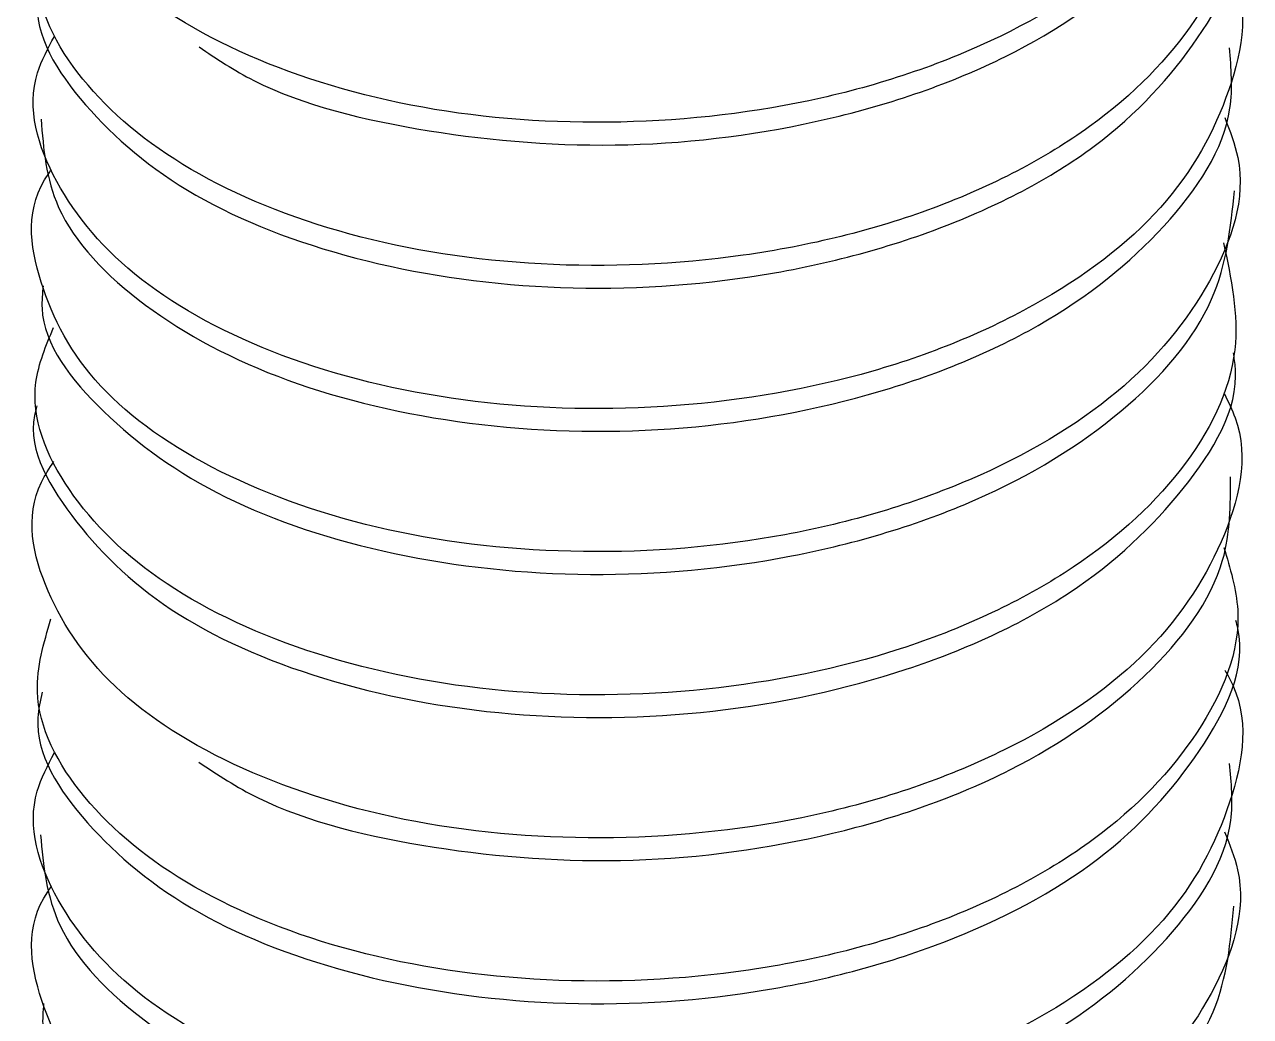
# Model space of a CAD drawing. Extents: x -976302 to -776254, y 5665 to 231437.
# Drawn here: x -791734.8 to -791673.2, y 92085.6 to 92135.4 of the extents above; entities that cross this region are included whole.
import ezdxf

# ---------------------------------------------------------------- set-up
doc = ezdxf.new("R2010")
doc.units = 0
doc.header["$LTSCALE"] = 1000
doc.header["$MEASUREMENT"] = 0
doc.layers.add('暖通', color=7, linetype='Continuous')

msp = doc.modelspace()

# ---------------------------------------------------------------- linework, layer by layer
at = {"layer": '暖通', "color": 7}
for points, knots in [([(-791674.515, 92152.734), (-791674.309, 92152.303), (-791673.145, 92149.869), (-791674.361, 92145.089), (-791678.312, 92139.282), (-791685.449, 92134.542), (-791694.607, 92131.374), (-791704.85, 92130.18), (-791714.997, 92130.914), (-791723.887, 92133.604), (-791730.609, 92137.765), (-791734.035, 92142.933), (-791734.857, 92147.097), (-791733.536, 92149.122), (-791733.335, 92149.431)], [0, 0, 0, 0, 0.020705, 0.116896, 0.213101, 0.309294, 0.405484, 0.501695, 0.597885, 0.694102, 0.790291, 0.886496, 0.982692, 1, 1, 1, 1]), ([(-791674.515, 92152.734), (-791674.309, 92152.303), (-791673.145, 92149.869), (-791674.361, 92145.089), (-791678.312, 92139.282), (-791685.449, 92134.542), (-791694.607, 92131.374), (-791704.85, 92130.18), (-791714.997, 92130.914), (-791723.887, 92133.604), (-791730.609, 92137.765), (-791734.035, 92142.933), (-791734.857, 92147.097), (-791733.536, 92149.122), (-791733.335, 92149.431)], [0, 0, 0, 0, 0.020705, 0.116896, 0.213101, 0.309294, 0.405484, 0.501695, 0.597885, 0.694102, 0.790291, 0.886496, 0.982692, 1, 1, 1, 1]), ([(-791674.515, 92152.734), (-791674.309, 92152.303), (-791673.145, 92149.869), (-791674.361, 92145.089), (-791678.312, 92139.282), (-791685.449, 92134.542), (-791694.607, 92131.374), (-791704.85, 92130.18), (-791714.997, 92130.914), (-791723.887, 92133.604), (-791730.609, 92137.765), (-791734.035, 92142.933), (-791734.857, 92147.097), (-791733.536, 92149.122), (-791733.335, 92149.431)], [0, 0, 0, 0, 0.020705, 0.116896, 0.213101, 0.309294, 0.405484, 0.501695, 0.597885, 0.694102, 0.790291, 0.886496, 0.982692, 1, 1, 1, 1]), ([(-791674.515, 92152.734), (-791674.309, 92152.303), (-791673.145, 92149.869), (-791674.361, 92145.089), (-791678.312, 92139.282), (-791685.449, 92134.542), (-791694.607, 92131.374), (-791704.85, 92130.18), (-791714.997, 92130.914), (-791723.887, 92133.604), (-791730.609, 92137.765), (-791734.035, 92142.933), (-791734.857, 92147.097), (-791733.536, 92149.122), (-791733.335, 92149.431)], [0, 0, 0, 0, 0.020705, 0.116896, 0.213101, 0.309294, 0.405484, 0.501695, 0.597885, 0.694102, 0.790291, 0.886496, 0.982692, 1, 1, 1, 1]), ([(-791726.016, 92134.273), (-791725.14, 92133.684), (-791722.158, 92131.678), (-791714.571, 92129.814), (-791704.523, 92129.001), (-791694.277, 92130.356), (-791685.137, 92133.519), (-791678.246, 92138.327), (-791674.253, 92143.608), (-791674.209, 92147.163), (-791674.191, 92148.624)], [0, 0, 0, 0, 0.0584627, 0.1990135, 0.3396067, 0.4801636, 0.6207532, 0.7613068, 0.9018741, 1, 1, 1, 1]), ([(-791726.016, 92134.273), (-791725.14, 92133.684), (-791722.158, 92131.678), (-791714.571, 92129.814), (-791704.523, 92129.001), (-791694.277, 92130.356), (-791685.137, 92133.519), (-791678.246, 92138.327), (-791674.253, 92143.608), (-791674.209, 92147.163), (-791674.191, 92148.624)], [0, 0, 0, 0, 0.0584627, 0.1990135, 0.3396067, 0.4801636, 0.6207532, 0.7613068, 0.9018741, 1, 1, 1, 1]), ([(-791726.016, 92134.273), (-791725.14, 92133.684), (-791722.158, 92131.678), (-791714.571, 92129.814), (-791704.523, 92129.001), (-791694.277, 92130.356), (-791685.137, 92133.519), (-791678.246, 92138.327), (-791674.253, 92143.608), (-791674.209, 92147.163), (-791674.191, 92148.624)], [0, 0, 0, 0, 0.0584627, 0.1990135, 0.3396067, 0.4801636, 0.6207532, 0.7613068, 0.9018741, 1, 1, 1, 1]), ([(-791726.016, 92134.273), (-791725.14, 92133.684), (-791722.158, 92131.678), (-791714.571, 92129.814), (-791704.523, 92129.001), (-791694.277, 92130.356), (-791685.137, 92133.519), (-791678.246, 92138.327), (-791674.253, 92143.608), (-791674.209, 92147.163), (-791674.191, 92148.624)], [0, 0, 0, 0, 0.0584627, 0.1990135, 0.3396067, 0.4801636, 0.6207532, 0.7613068, 0.9018741, 1, 1, 1, 1]), ([(-791674.564, 92145.192), (-791674.231, 92144.055), (-791673.295, 92140.862), (-791675.548, 92135.5), (-791680.818, 92130.073), (-791688.867, 92125.877), (-791698.586, 92123.478), (-791708.933, 92123.042), (-791718.711, 92124.568), (-791726.868, 92127.912), (-791732.308, 92132.51), (-791734.735, 92137.37), (-791733.807, 92140.346), (-791733.442, 92141.519)], [0, 0, 0, 0, 0.054164, 0.152172, 0.250207, 0.348214, 0.446239, 0.544252, 0.642266, 0.740287, 0.838291, 0.93633, 1, 1, 1, 1]), ([(-791674.564, 92145.192), (-791674.231, 92144.055), (-791673.295, 92140.862), (-791675.548, 92135.5), (-791680.818, 92130.073), (-791688.867, 92125.877), (-791698.586, 92123.478), (-791708.933, 92123.042), (-791718.711, 92124.568), (-791726.868, 92127.912), (-791732.308, 92132.51), (-791734.735, 92137.37), (-791733.807, 92140.346), (-791733.442, 92141.519)], [0, 0, 0, 0, 0.054164, 0.152172, 0.250207, 0.348214, 0.446239, 0.544252, 0.642266, 0.740287, 0.838291, 0.93633, 1, 1, 1, 1]), ([(-791674.564, 92145.192), (-791674.231, 92144.055), (-791673.295, 92140.862), (-791675.548, 92135.5), (-791680.818, 92130.073), (-791688.867, 92125.877), (-791698.586, 92123.478), (-791708.933, 92123.042), (-791718.711, 92124.568), (-791726.868, 92127.912), (-791732.308, 92132.51), (-791734.735, 92137.37), (-791733.807, 92140.346), (-791733.442, 92141.519)], [0, 0, 0, 0, 0.054164, 0.152172, 0.250207, 0.348214, 0.446239, 0.544252, 0.642266, 0.740287, 0.838291, 0.93633, 1, 1, 1, 1]), ([(-791674.564, 92145.192), (-791674.231, 92144.055), (-791673.295, 92140.862), (-791675.548, 92135.5), (-791680.818, 92130.073), (-791688.867, 92125.877), (-791698.586, 92123.478), (-791708.933, 92123.042), (-791718.711, 92124.568), (-791726.868, 92127.912), (-791732.308, 92132.51), (-791734.735, 92137.37), (-791733.807, 92140.346), (-791733.442, 92141.519)], [0, 0, 0, 0, 0.054164, 0.152172, 0.250207, 0.348214, 0.446239, 0.544252, 0.642266, 0.740287, 0.838291, 0.93633, 1, 1, 1, 1]), ([(-791733.929, 92137.807), (-791734.017, 92137.426), (-791734.523, 92135.225), (-791732.074, 92131.249), (-791726.657, 92126.593), (-791718.396, 92123.38), (-791708.588, 92121.879), (-791698.238, 92122.394), (-791688.573, 92124.877), (-791680.555, 92129.064), (-791675.544, 92134.607), (-791673.371, 92138.96), (-791673.925, 92141.216), (-791673.971, 92141.404)], [0, 0, 0, 0, 0.022552, 0.130056, 0.237588, 0.34509, 0.452619, 0.560126, 0.66764, 0.775153, 0.882654, 0.990189, 1, 1, 1, 1]), ([(-791733.929, 92137.807), (-791734.017, 92137.426), (-791734.523, 92135.225), (-791732.074, 92131.249), (-791726.657, 92126.593), (-791718.396, 92123.38), (-791708.588, 92121.879), (-791698.238, 92122.394), (-791688.573, 92124.877), (-791680.555, 92129.064), (-791675.544, 92134.607), (-791673.371, 92138.96), (-791673.925, 92141.216), (-791673.971, 92141.404)], [0, 0, 0, 0, 0.022552, 0.130056, 0.237588, 0.34509, 0.452619, 0.560126, 0.66764, 0.775153, 0.882654, 0.990189, 1, 1, 1, 1]), ([(-791733.929, 92137.807), (-791734.017, 92137.426), (-791734.523, 92135.225), (-791732.074, 92131.249), (-791726.657, 92126.593), (-791718.396, 92123.38), (-791708.588, 92121.879), (-791698.238, 92122.394), (-791688.573, 92124.877), (-791680.555, 92129.064), (-791675.544, 92134.607), (-791673.371, 92138.96), (-791673.925, 92141.216), (-791673.971, 92141.404)], [0, 0, 0, 0, 0.022552, 0.130056, 0.237588, 0.34509, 0.452619, 0.560126, 0.66764, 0.775153, 0.882654, 0.990189, 1, 1, 1, 1]), ([(-791733.929, 92137.807), (-791734.017, 92137.426), (-791734.523, 92135.225), (-791732.074, 92131.249), (-791726.657, 92126.593), (-791718.396, 92123.38), (-791708.588, 92121.879), (-791698.238, 92122.394), (-791688.573, 92124.877), (-791680.555, 92129.064), (-791675.544, 92134.607), (-791673.371, 92138.96), (-791673.925, 92141.216), (-791673.971, 92141.404)], [0, 0, 0, 0, 0.022552, 0.130056, 0.237588, 0.34509, 0.452619, 0.560126, 0.66764, 0.775153, 0.882654, 0.990189, 1, 1, 1, 1]), ([(-791674.498, 92138.853), (-791674.404, 92138.69), (-791673.172, 92136.558), (-791673.944, 92132.022), (-791677.159, 92126.051), (-791683.757, 92121.05), (-791692.548, 92117.5), (-791702.663, 92115.891), (-791712.926, 92116.211), (-791722.171, 92118.513), (-791729.424, 92122.409), (-791733.583, 92127.403), (-791734.879, 92131.84), (-791733.614, 92134.196), (-791733.289, 92134.802)], [0, 0, 0, 0, 0.007968, 0.103848, 0.19973, 0.295616, 0.391488, 0.487392, 0.58327, 0.679166, 0.775041, 0.870922, 0.966811, 1, 1, 1, 1]), ([(-791674.498, 92138.853), (-791674.404, 92138.69), (-791673.172, 92136.558), (-791673.944, 92132.022), (-791677.159, 92126.051), (-791683.757, 92121.05), (-791692.548, 92117.5), (-791702.663, 92115.891), (-791712.926, 92116.211), (-791722.171, 92118.513), (-791729.424, 92122.409), (-791733.583, 92127.403), (-791734.879, 92131.84), (-791733.614, 92134.196), (-791733.289, 92134.802)], [0, 0, 0, 0, 0.007968, 0.103848, 0.19973, 0.295616, 0.391488, 0.487392, 0.58327, 0.679166, 0.775041, 0.870922, 0.966811, 1, 1, 1, 1]), ([(-791674.498, 92138.853), (-791674.404, 92138.69), (-791673.172, 92136.558), (-791673.944, 92132.022), (-791677.159, 92126.051), (-791683.757, 92121.05), (-791692.548, 92117.5), (-791702.663, 92115.891), (-791712.926, 92116.211), (-791722.171, 92118.513), (-791729.424, 92122.409), (-791733.583, 92127.403), (-791734.879, 92131.84), (-791733.614, 92134.196), (-791733.289, 92134.802)], [0, 0, 0, 0, 0.007968, 0.103848, 0.19973, 0.295616, 0.391488, 0.487392, 0.58327, 0.679166, 0.775041, 0.870922, 0.966811, 1, 1, 1, 1]), ([(-791674.498, 92138.853), (-791674.404, 92138.69), (-791673.172, 92136.558), (-791673.944, 92132.022), (-791677.159, 92126.051), (-791683.757, 92121.05), (-791692.548, 92117.5), (-791702.663, 92115.891), (-791712.926, 92116.211), (-791722.171, 92118.513), (-791729.424, 92122.409), (-791733.583, 92127.403), (-791734.879, 92131.84), (-791733.614, 92134.196), (-791733.289, 92134.802)], [0, 0, 0, 0, 0.007968, 0.103848, 0.19973, 0.295616, 0.391488, 0.487392, 0.58327, 0.679166, 0.775041, 0.870922, 0.966811, 1, 1, 1, 1]), ([(-791733.957, 92130.647), (-791733.839, 92129.15), (-791733.575, 92125.82), (-791729.123, 92121.109), (-791721.912, 92117.258), (-791712.585, 92115.063), (-791702.31, 92114.743), (-791692.238, 92116.497), (-791683.446, 92120.022), (-791677.163, 92125.122), (-791673.909, 92130.103), (-791674.172, 92133.212), (-791674.259, 92134.23)], [0, 0, 0, 0, 0.087802, 0.195298, 0.302775, 0.410254, 0.517748, 0.625224, 0.732729, 0.840203, 0.947701, 1, 1, 1, 1]), ([(-791733.957, 92130.647), (-791733.839, 92129.15), (-791733.575, 92125.82), (-791729.123, 92121.109), (-791721.912, 92117.258), (-791712.585, 92115.063), (-791702.31, 92114.743), (-791692.238, 92116.497), (-791683.446, 92120.022), (-791677.163, 92125.122), (-791673.909, 92130.103), (-791674.172, 92133.212), (-791674.259, 92134.23)], [0, 0, 0, 0, 0.087802, 0.195298, 0.302775, 0.410254, 0.517748, 0.625224, 0.732729, 0.840203, 0.947701, 1, 1, 1, 1]), ([(-791733.957, 92130.647), (-791733.839, 92129.15), (-791733.575, 92125.82), (-791729.123, 92121.109), (-791721.912, 92117.258), (-791712.585, 92115.063), (-791702.31, 92114.743), (-791692.238, 92116.497), (-791683.446, 92120.022), (-791677.163, 92125.122), (-791673.909, 92130.103), (-791674.172, 92133.212), (-791674.259, 92134.23)], [0, 0, 0, 0, 0.087802, 0.195298, 0.302775, 0.410254, 0.517748, 0.625224, 0.732729, 0.840203, 0.947701, 1, 1, 1, 1]), ([(-791733.957, 92130.647), (-791733.839, 92129.15), (-791733.575, 92125.82), (-791729.123, 92121.109), (-791721.912, 92117.258), (-791712.585, 92115.063), (-791702.31, 92114.743), (-791692.238, 92116.497), (-791683.446, 92120.022), (-791677.163, 92125.122), (-791673.909, 92130.103), (-791674.172, 92133.212), (-791674.259, 92134.23)], [0, 0, 0, 0, 0.087802, 0.195298, 0.302775, 0.410254, 0.517748, 0.625224, 0.732729, 0.840203, 0.947701, 1, 1, 1, 1]), ([(-791674.497, 92130.726), (-791674.238, 92130.058), (-791673.191, 92127.36), (-791674.856, 92122.385), (-791679.426, 92116.746), (-791687.007, 92112.25), (-791696.447, 92109.435), (-791706.759, 92108.596), (-791716.763, 92109.699), (-791725.305, 92112.704), (-791731.539, 92117.087), (-791734.293, 92122.377), (-791734.787, 92126.291), (-791733.489, 92128.031), (-791733.447, 92128.087)], [0, 0, 0, 0, 0.0317532, 0.1282531, 0.2247737, 0.3212714, 0.4177765, 0.5142866, 0.6107858, 0.7073065, 0.8038031, 0.9003261, 0.9968269, 1, 1, 1, 1]), ([(-791674.497, 92130.726), (-791674.238, 92130.058), (-791673.191, 92127.36), (-791674.856, 92122.385), (-791679.426, 92116.746), (-791687.007, 92112.25), (-791696.447, 92109.435), (-791706.759, 92108.596), (-791716.763, 92109.699), (-791725.305, 92112.704), (-791731.539, 92117.087), (-791734.293, 92122.377), (-791734.787, 92126.291), (-791733.489, 92128.031), (-791733.447, 92128.087)], [0, 0, 0, 0, 0.0317532, 0.1282531, 0.2247737, 0.3212714, 0.4177765, 0.5142866, 0.6107858, 0.7073065, 0.8038031, 0.9003261, 0.9968269, 1, 1, 1, 1]), ([(-791674.497, 92130.726), (-791674.238, 92130.058), (-791673.191, 92127.36), (-791674.856, 92122.385), (-791679.426, 92116.746), (-791687.007, 92112.25), (-791696.447, 92109.435), (-791706.759, 92108.596), (-791716.763, 92109.699), (-791725.305, 92112.704), (-791731.539, 92117.087), (-791734.293, 92122.377), (-791734.787, 92126.291), (-791733.489, 92128.031), (-791733.447, 92128.087)], [0, 0, 0, 0, 0.0317532, 0.1282531, 0.2247737, 0.3212714, 0.4177765, 0.5142866, 0.6107858, 0.7073065, 0.8038031, 0.9003261, 0.9968269, 1, 1, 1, 1]), ([(-791674.497, 92130.726), (-791674.238, 92130.058), (-791673.191, 92127.36), (-791674.856, 92122.385), (-791679.426, 92116.746), (-791687.007, 92112.25), (-791696.447, 92109.435), (-791706.759, 92108.596), (-791716.763, 92109.699), (-791725.305, 92112.704), (-791731.539, 92117.087), (-791734.293, 92122.377), (-791734.787, 92126.291), (-791733.489, 92128.031), (-791733.447, 92128.087)], [0, 0, 0, 0, 0.0317532, 0.1282531, 0.2247737, 0.3212714, 0.4177765, 0.5142866, 0.6107858, 0.7073065, 0.8038031, 0.9003261, 0.9968269, 1, 1, 1, 1]), ([(-791733.852, 92122.278), (-791733.889, 92121.896), (-791734.104, 92119.686), (-791731.133, 92115.81), (-791725.115, 92111.396), (-791716.428, 92108.536), (-791706.412, 92107.427), (-791696.114, 92108.386), (-791686.69, 92111.239), (-791679.309, 92115.764), (-791674.594, 92121.274), (-791674.195, 92125.206), (-791674.007, 92127.049)], [0, 0, 0, 0, 0.022969, 0.132963, 0.242969, 0.352953, 0.462976, 0.572967, 0.682974, 0.792964, 0.902954, 1, 1, 1, 1]), ([(-791733.852, 92122.278), (-791733.889, 92121.896), (-791734.104, 92119.686), (-791731.133, 92115.81), (-791725.115, 92111.396), (-791716.428, 92108.536), (-791706.412, 92107.427), (-791696.114, 92108.386), (-791686.69, 92111.239), (-791679.309, 92115.764), (-791674.594, 92121.274), (-791674.195, 92125.206), (-791674.007, 92127.049)], [0, 0, 0, 0, 0.022969, 0.132963, 0.242969, 0.352953, 0.462976, 0.572967, 0.682974, 0.792964, 0.902954, 1, 1, 1, 1]), ([(-791733.852, 92122.278), (-791733.889, 92121.896), (-791734.104, 92119.686), (-791731.133, 92115.81), (-791725.115, 92111.396), (-791716.428, 92108.536), (-791706.412, 92107.427), (-791696.114, 92108.386), (-791686.69, 92111.239), (-791679.309, 92115.764), (-791674.594, 92121.274), (-791674.195, 92125.206), (-791674.007, 92127.049)], [0, 0, 0, 0, 0.022969, 0.132963, 0.242969, 0.352953, 0.462976, 0.572967, 0.682974, 0.792964, 0.902954, 1, 1, 1, 1]), ([(-791733.852, 92122.278), (-791733.889, 92121.896), (-791734.104, 92119.686), (-791731.133, 92115.81), (-791725.115, 92111.396), (-791716.428, 92108.536), (-791706.412, 92107.427), (-791696.114, 92108.386), (-791686.69, 92111.239), (-791679.309, 92115.764), (-791674.594, 92121.274), (-791674.195, 92125.206), (-791674.007, 92127.049)], [0, 0, 0, 0, 0.022969, 0.132963, 0.242969, 0.352953, 0.462976, 0.572967, 0.682974, 0.792964, 0.902954, 1, 1, 1, 1]), ([(-791674.558, 92124.436), (-791674.175, 92122.638), (-791673.348, 92118.763), (-791676.267, 92112.85), (-791682.133, 92107.624), (-791690.557, 92103.714), (-791700.48, 92101.684), (-791710.811, 92101.599), (-791720.362, 92103.492), (-791728.113, 92107.105), (-791732.971, 92111.897), (-791734.834, 92116.577), (-791733.711, 92119.266), (-791733.332, 92120.173)], [0, 0, 0, 0, 0.083423, 0.1798, 0.276195, 0.372568, 0.468969, 0.565346, 0.661733, 0.758112, 0.854485, 0.950884, 1, 1, 1, 1]), ([(-791674.558, 92124.436), (-791674.175, 92122.638), (-791673.348, 92118.763), (-791676.267, 92112.85), (-791682.133, 92107.624), (-791690.557, 92103.714), (-791700.48, 92101.684), (-791710.811, 92101.599), (-791720.362, 92103.492), (-791728.113, 92107.105), (-791732.971, 92111.897), (-791734.834, 92116.577), (-791733.711, 92119.266), (-791733.332, 92120.173)], [0, 0, 0, 0, 0.083423, 0.1798, 0.276195, 0.372568, 0.468969, 0.565346, 0.661733, 0.758112, 0.854485, 0.950884, 1, 1, 1, 1]), ([(-791674.558, 92124.436), (-791674.175, 92122.638), (-791673.348, 92118.763), (-791676.267, 92112.85), (-791682.133, 92107.624), (-791690.557, 92103.714), (-791700.48, 92101.684), (-791710.811, 92101.599), (-791720.362, 92103.492), (-791728.113, 92107.105), (-791732.971, 92111.897), (-791734.834, 92116.577), (-791733.711, 92119.266), (-791733.332, 92120.173)], [0, 0, 0, 0, 0.083423, 0.1798, 0.276195, 0.372568, 0.468969, 0.565346, 0.661733, 0.758112, 0.854485, 0.950884, 1, 1, 1, 1]), ([(-791674.558, 92124.436), (-791674.175, 92122.638), (-791673.348, 92118.763), (-791676.267, 92112.85), (-791682.133, 92107.624), (-791690.557, 92103.714), (-791700.48, 92101.684), (-791710.811, 92101.599), (-791720.362, 92103.492), (-791728.113, 92107.105), (-791732.971, 92111.897), (-791734.834, 92116.577), (-791733.711, 92119.266), (-791733.332, 92120.173)], [0, 0, 0, 0, 0.083423, 0.1798, 0.276195, 0.372568, 0.468969, 0.565346, 0.661733, 0.758112, 0.854485, 0.950884, 1, 1, 1, 1]), ([(-791734.17, 92116.244), (-791734.184, 92116.197), (-791734.751, 92114.346), (-791732.711, 92110.624), (-791727.931, 92105.793), (-791720.053, 92102.274), (-791710.472, 92100.445), (-791700.127, 92100.567), (-791690.256, 92102.718), (-791681.845, 92106.597), (-791676.276, 92111.954), (-791673.665, 92116.299), (-791674.018, 92118.644), (-791674.058, 92118.908)], [0, 0, 0, 0, 0.002876, 0.112116, 0.221384, 0.330622, 0.439874, 0.549121, 0.658363, 0.767622, 0.876857, 0.986129, 1, 1, 1, 1]), ([(-791734.17, 92116.244), (-791734.184, 92116.197), (-791734.751, 92114.346), (-791732.711, 92110.624), (-791727.931, 92105.793), (-791720.053, 92102.274), (-791710.472, 92100.445), (-791700.127, 92100.567), (-791690.256, 92102.718), (-791681.845, 92106.597), (-791676.276, 92111.954), (-791673.665, 92116.299), (-791674.018, 92118.644), (-791674.058, 92118.908)], [0, 0, 0, 0, 0.002876, 0.112116, 0.221384, 0.330622, 0.439874, 0.549121, 0.658363, 0.767622, 0.876857, 0.986129, 1, 1, 1, 1]), ([(-791734.17, 92116.244), (-791734.184, 92116.197), (-791734.751, 92114.346), (-791732.711, 92110.624), (-791727.931, 92105.793), (-791720.053, 92102.274), (-791710.472, 92100.445), (-791700.127, 92100.567), (-791690.256, 92102.718), (-791681.845, 92106.597), (-791676.276, 92111.954), (-791673.665, 92116.299), (-791674.018, 92118.644), (-791674.058, 92118.908)], [0, 0, 0, 0, 0.002876, 0.112116, 0.221384, 0.330622, 0.439874, 0.549121, 0.658363, 0.767622, 0.876857, 0.986129, 1, 1, 1, 1]), ([(-791734.17, 92116.244), (-791734.184, 92116.197), (-791734.751, 92114.346), (-791732.711, 92110.624), (-791727.931, 92105.793), (-791720.053, 92102.274), (-791710.472, 92100.445), (-791700.127, 92100.567), (-791690.256, 92102.718), (-791681.845, 92106.597), (-791676.276, 92111.954), (-791673.665, 92116.299), (-791674.018, 92118.644), (-791674.058, 92118.908)], [0, 0, 0, 0, 0.002876, 0.112116, 0.221384, 0.330622, 0.439874, 0.549121, 0.658363, 0.767622, 0.876857, 0.986129, 1, 1, 1, 1]), ([(-791674.515, 92116.845), (-791674.32, 92116.447), (-791673.144, 92114.051), (-791674.3, 92109.3), (-791678.161, 92103.471), (-791685.231, 92098.698), (-791694.346, 92095.481), (-791704.576, 92094.235), (-791714.74, 92094.917), (-791723.678, 92097.559), (-791730.467, 92101.688), (-791733.987, 92106.836), (-791734.863, 92111.035), (-791733.545, 92113.102), (-791733.324, 92113.448)], [0, 0, 0, 0, 0.019113, 0.115263, 0.211425, 0.307577, 0.403725, 0.499895, 0.596044, 0.692219, 0.788366, 0.884528, 0.980683, 1, 1, 1, 1]), ([(-791674.515, 92116.845), (-791674.32, 92116.447), (-791673.144, 92114.051), (-791674.3, 92109.3), (-791678.161, 92103.471), (-791685.231, 92098.698), (-791694.346, 92095.481), (-791704.576, 92094.235), (-791714.74, 92094.917), (-791723.678, 92097.559), (-791730.467, 92101.688), (-791733.987, 92106.836), (-791734.863, 92111.035), (-791733.545, 92113.102), (-791733.324, 92113.448)], [0, 0, 0, 0, 0.019113, 0.115263, 0.211425, 0.307577, 0.403725, 0.499895, 0.596044, 0.692219, 0.788366, 0.884528, 0.980683, 1, 1, 1, 1]), ([(-791674.515, 92116.845), (-791674.32, 92116.447), (-791673.144, 92114.051), (-791674.3, 92109.3), (-791678.161, 92103.471), (-791685.231, 92098.698), (-791694.346, 92095.481), (-791704.576, 92094.235), (-791714.74, 92094.917), (-791723.678, 92097.559), (-791730.467, 92101.688), (-791733.987, 92106.836), (-791734.863, 92111.035), (-791733.545, 92113.102), (-791733.324, 92113.448)], [0, 0, 0, 0, 0.019113, 0.115263, 0.211425, 0.307577, 0.403725, 0.499895, 0.596044, 0.692219, 0.788366, 0.884528, 0.980683, 1, 1, 1, 1]), ([(-791674.515, 92116.845), (-791674.32, 92116.447), (-791673.144, 92114.051), (-791674.3, 92109.3), (-791678.161, 92103.471), (-791685.231, 92098.698), (-791694.346, 92095.481), (-791704.576, 92094.235), (-791714.74, 92094.917), (-791723.678, 92097.559), (-791730.467, 92101.688), (-791733.987, 92106.836), (-791734.863, 92111.035), (-791733.545, 92113.102), (-791733.324, 92113.448)], [0, 0, 0, 0, 0.019113, 0.115263, 0.211425, 0.307577, 0.403725, 0.499895, 0.596044, 0.692219, 0.788366, 0.884528, 0.980683, 1, 1, 1, 1]), ([(-791726.038, 92098.34), (-791725.09, 92097.712), (-791722.017, 92095.675), (-791714.318, 92093.815), (-791704.247, 92093.057), (-791694.018, 92094.465), (-791684.92, 92097.674), (-791678.102, 92102.52), (-791674.208, 92107.765), (-791674.208, 92111.265), (-791674.208, 92112.671)], [0, 0, 0, 0, 0.0626838, 0.2031604, 0.3436773, 0.4841591, 0.6246752, 0.7651538, 0.9056481, 1, 1, 1, 1]), ([(-791726.038, 92098.34), (-791725.09, 92097.712), (-791722.017, 92095.675), (-791714.318, 92093.815), (-791704.247, 92093.057), (-791694.018, 92094.465), (-791684.92, 92097.674), (-791678.102, 92102.52), (-791674.208, 92107.765), (-791674.208, 92111.265), (-791674.208, 92112.671)], [0, 0, 0, 0, 0.0626838, 0.2031604, 0.3436773, 0.4841591, 0.6246752, 0.7651538, 0.9056481, 1, 1, 1, 1]), ([(-791726.038, 92098.34), (-791725.09, 92097.712), (-791722.017, 92095.675), (-791714.318, 92093.815), (-791704.247, 92093.057), (-791694.018, 92094.465), (-791684.92, 92097.674), (-791678.102, 92102.52), (-791674.208, 92107.765), (-791674.208, 92111.265), (-791674.208, 92112.671)], [0, 0, 0, 0, 0.0626838, 0.2031604, 0.3436773, 0.4841591, 0.6246752, 0.7651538, 0.9056481, 1, 1, 1, 1]), ([(-791726.038, 92098.34), (-791725.09, 92097.712), (-791722.017, 92095.675), (-791714.318, 92093.815), (-791704.247, 92093.057), (-791694.018, 92094.465), (-791684.92, 92097.674), (-791678.102, 92102.52), (-791674.208, 92107.765), (-791674.208, 92111.265), (-791674.208, 92112.671)], [0, 0, 0, 0, 0.0626838, 0.2031604, 0.3436773, 0.4841591, 0.6246752, 0.7651538, 0.9056481, 1, 1, 1, 1]), ([(-791674.542, 92109.123), (-791674.225, 92108.081), (-791673.285, 92104.985), (-791675.456, 92099.704), (-791680.636, 92094.25), (-791688.63, 92090.015), (-791698.316, 92087.564), (-791708.662, 92087.077), (-791718.469, 92088.549), (-791726.683, 92091.854), (-791732.204, 92096.423), (-791734.716, 92101.305), (-791733.821, 92104.323), (-791733.463, 92105.533)], [0, 0, 0, 0, 0.049873, 0.148125, 0.246403, 0.344653, 0.44292, 0.541176, 0.639432, 0.737697, 0.835945, 0.934226, 1, 1, 1, 1]), ([(-791674.542, 92109.123), (-791674.225, 92108.081), (-791673.285, 92104.985), (-791675.456, 92099.704), (-791680.636, 92094.25), (-791688.63, 92090.015), (-791698.316, 92087.564), (-791708.662, 92087.077), (-791718.469, 92088.549), (-791726.683, 92091.854), (-791732.204, 92096.423), (-791734.716, 92101.305), (-791733.821, 92104.323), (-791733.463, 92105.533)], [0, 0, 0, 0, 0.049873, 0.148125, 0.246403, 0.344653, 0.44292, 0.541176, 0.639432, 0.737697, 0.835945, 0.934226, 1, 1, 1, 1]), ([(-791674.542, 92109.123), (-791674.225, 92108.081), (-791673.285, 92104.985), (-791675.456, 92099.704), (-791680.636, 92094.25), (-791688.63, 92090.015), (-791698.316, 92087.564), (-791708.662, 92087.077), (-791718.469, 92088.549), (-791726.683, 92091.854), (-791732.204, 92096.423), (-791734.716, 92101.305), (-791733.821, 92104.323), (-791733.463, 92105.533)], [0, 0, 0, 0, 0.049873, 0.148125, 0.246403, 0.344653, 0.44292, 0.541176, 0.639432, 0.737697, 0.835945, 0.934226, 1, 1, 1, 1]), ([(-791674.542, 92109.123), (-791674.225, 92108.081), (-791673.285, 92104.985), (-791675.456, 92099.704), (-791680.636, 92094.25), (-791688.63, 92090.015), (-791698.316, 92087.564), (-791708.662, 92087.077), (-791718.469, 92088.549), (-791726.683, 92091.854), (-791732.204, 92096.423), (-791734.716, 92101.305), (-791733.821, 92104.323), (-791733.463, 92105.533)], [0, 0, 0, 0, 0.049873, 0.148125, 0.246403, 0.344653, 0.44292, 0.541176, 0.639432, 0.737697, 0.835945, 0.934226, 1, 1, 1, 1]), ([(-791733.904, 92101.856), (-791733.998, 92101.426), (-791734.489, 92099.175), (-791731.972, 92095.162), (-791726.468, 92090.535), (-791718.153, 92087.366), (-791708.316, 92085.913), (-791697.969, 92086.484), (-791688.337, 92089.014), (-791680.375, 92093.245), (-791675.457, 92098.811), (-791673.339, 92103.121), (-791673.899, 92105.32), (-791673.933, 92105.454)], [0, 0, 0, 0, 0.025391, 0.132894, 0.240422, 0.347923, 0.455452, 0.562957, 0.67047, 0.77798, 0.885479, 0.993012, 1, 1, 1, 1]), ([(-791733.904, 92101.856), (-791733.998, 92101.426), (-791734.489, 92099.175), (-791731.972, 92095.162), (-791726.468, 92090.535), (-791718.153, 92087.366), (-791708.316, 92085.913), (-791697.969, 92086.484), (-791688.337, 92089.014), (-791680.375, 92093.245), (-791675.457, 92098.811), (-791673.339, 92103.121), (-791673.899, 92105.32), (-791673.933, 92105.454)], [0, 0, 0, 0, 0.025391, 0.132894, 0.240422, 0.347923, 0.455452, 0.562957, 0.67047, 0.77798, 0.885479, 0.993012, 1, 1, 1, 1]), ([(-791733.904, 92101.856), (-791733.998, 92101.426), (-791734.489, 92099.175), (-791731.972, 92095.162), (-791726.468, 92090.535), (-791718.153, 92087.366), (-791708.316, 92085.913), (-791697.969, 92086.484), (-791688.337, 92089.014), (-791680.375, 92093.245), (-791675.457, 92098.811), (-791673.339, 92103.121), (-791673.899, 92105.32), (-791673.933, 92105.454)], [0, 0, 0, 0, 0.025391, 0.132894, 0.240422, 0.347923, 0.455452, 0.562957, 0.67047, 0.77798, 0.885479, 0.993012, 1, 1, 1, 1]), ([(-791733.904, 92101.856), (-791733.998, 92101.426), (-791734.489, 92099.175), (-791731.972, 92095.162), (-791726.468, 92090.535), (-791718.153, 92087.366), (-791708.316, 92085.913), (-791697.969, 92086.484), (-791688.337, 92089.014), (-791680.375, 92093.245), (-791675.457, 92098.811), (-791673.339, 92103.121), (-791673.899, 92105.32), (-791673.933, 92105.454)], [0, 0, 0, 0, 0.025391, 0.132894, 0.240422, 0.347923, 0.455452, 0.562957, 0.67047, 0.77798, 0.885479, 0.993012, 1, 1, 1, 1]), ([(-791674.494, 92102.964), (-791674.417, 92102.834), (-791673.181, 92100.74), (-791673.904, 92096.236), (-791677.024, 92090.247), (-791683.551, 92085.214), (-791692.294, 92081.618), (-791702.389, 92079.956), (-791712.663, 92080.225), (-791721.949, 92082.477), (-791729.266, 92086.338), (-791733.515, 92091.309), (-791734.877, 92095.778), (-791733.625, 92098.176), (-791733.289, 92098.819)], [0, 0, 0, 0, 0.0063642, 0.1022076, 0.1980528, 0.2939035, 0.389739, 0.4856074, 0.5814483, 0.6773066, 0.773146, 0.868989, 0.9648433, 1, 1, 1, 1]), ([(-791674.494, 92102.964), (-791674.417, 92102.834), (-791673.181, 92100.74), (-791673.904, 92096.236), (-791677.024, 92090.247), (-791683.551, 92085.214), (-791692.294, 92081.618), (-791702.389, 92079.956), (-791712.663, 92080.225), (-791721.949, 92082.477), (-791729.266, 92086.338), (-791733.515, 92091.309), (-791734.877, 92095.778), (-791733.625, 92098.176), (-791733.289, 92098.819)], [0, 0, 0, 0, 0.0063642, 0.1022076, 0.1980528, 0.2939035, 0.389739, 0.4856074, 0.5814483, 0.6773066, 0.773146, 0.868989, 0.9648433, 1, 1, 1, 1]), ([(-791674.494, 92102.964), (-791674.417, 92102.834), (-791673.181, 92100.74), (-791673.904, 92096.236), (-791677.024, 92090.247), (-791683.551, 92085.214), (-791692.294, 92081.618), (-791702.389, 92079.956), (-791712.663, 92080.225), (-791721.949, 92082.477), (-791729.266, 92086.338), (-791733.515, 92091.309), (-791734.877, 92095.778), (-791733.625, 92098.176), (-791733.289, 92098.819)], [0, 0, 0, 0, 0.0063642, 0.1022076, 0.1980528, 0.2939035, 0.389739, 0.4856074, 0.5814483, 0.6773066, 0.773146, 0.868989, 0.9648433, 1, 1, 1, 1]), ([(-791674.494, 92102.964), (-791674.417, 92102.834), (-791673.181, 92100.74), (-791673.904, 92096.236), (-791677.024, 92090.247), (-791683.551, 92085.214), (-791692.294, 92081.618), (-791702.389, 92079.956), (-791712.663, 92080.225), (-791721.949, 92082.477), (-791729.266, 92086.338), (-791733.515, 92091.309), (-791734.877, 92095.778), (-791733.625, 92098.176), (-791733.289, 92098.819)], [0, 0, 0, 0, 0.0063642, 0.1022076, 0.1980528, 0.2939035, 0.389739, 0.4856074, 0.5814483, 0.6773066, 0.773146, 0.868989, 0.9648433, 1, 1, 1, 1]), ([(-791733.987, 92094.694), (-791733.842, 92093.149), (-791733.525, 92089.772), (-791728.967, 92085.036), (-791721.687, 92081.226), (-791712.321, 92079.077), (-791702.036, 92078.811), (-791691.985, 92080.616), (-791683.241, 92084.185), (-791677.037, 92089.32), (-791673.869, 92094.261), (-791674.163, 92097.313), (-791674.256, 92098.275)], [0, 0, 0, 0, 0.090637, 0.198136, 0.305614, 0.413096, 0.520591, 0.628069, 0.735574, 0.843051, 0.950552, 1, 1, 1, 1]), ([(-791733.987, 92094.694), (-791733.842, 92093.149), (-791733.525, 92089.772), (-791728.967, 92085.036), (-791721.687, 92081.226), (-791712.321, 92079.077), (-791702.036, 92078.811), (-791691.985, 92080.616), (-791683.241, 92084.185), (-791677.037, 92089.32), (-791673.869, 92094.261), (-791674.163, 92097.313), (-791674.256, 92098.275)], [0, 0, 0, 0, 0.090637, 0.198136, 0.305614, 0.413096, 0.520591, 0.628069, 0.735574, 0.843051, 0.950552, 1, 1, 1, 1]), ([(-791733.987, 92094.694), (-791733.842, 92093.149), (-791733.525, 92089.772), (-791728.967, 92085.036), (-791721.687, 92081.226), (-791712.321, 92079.077), (-791702.036, 92078.811), (-791691.985, 92080.616), (-791683.241, 92084.185), (-791677.037, 92089.32), (-791673.869, 92094.261), (-791674.163, 92097.313), (-791674.256, 92098.275)], [0, 0, 0, 0, 0.090637, 0.198136, 0.305614, 0.413096, 0.520591, 0.628069, 0.735574, 0.843051, 0.950552, 1, 1, 1, 1]), ([(-791733.987, 92094.694), (-791733.842, 92093.149), (-791733.525, 92089.772), (-791728.967, 92085.036), (-791721.687, 92081.226), (-791712.321, 92079.077), (-791702.036, 92078.811), (-791691.985, 92080.616), (-791683.241, 92084.185), (-791677.037, 92089.32), (-791673.869, 92094.261), (-791674.163, 92097.313), (-791674.256, 92098.275)], [0, 0, 0, 0, 0.090637, 0.198136, 0.305614, 0.413096, 0.520591, 0.628069, 0.735574, 0.843051, 0.950552, 1, 1, 1, 1]), ([(-791674.502, 92094.836), (-791674.247, 92094.203), (-791673.18, 92091.542), (-791674.777, 92086.594), (-791679.26, 92080.93), (-791686.779, 92076.398), (-791696.181, 92073.531), (-791706.486, 92072.642), (-791716.513, 92073.691), (-791725.107, 92076.653), (-791731.412, 92081.005), (-791734.264, 92086.279), (-791734.8, 92090.229), (-791733.494, 92092.01), (-791733.427, 92092.101)], [0, 0, 0, 0, 0.030174, 0.126628, 0.223102, 0.319554, 0.416012, 0.512477, 0.60893, 0.705406, 0.801857, 0.898332, 0.994787, 1, 1, 1, 1]), ([(-791674.502, 92094.836), (-791674.247, 92094.203), (-791673.18, 92091.542), (-791674.777, 92086.594), (-791679.26, 92080.93), (-791686.779, 92076.398), (-791696.181, 92073.531), (-791706.486, 92072.642), (-791716.513, 92073.691), (-791725.107, 92076.653), (-791731.412, 92081.005), (-791734.264, 92086.279), (-791734.8, 92090.229), (-791733.494, 92092.01), (-791733.427, 92092.101)], [0, 0, 0, 0, 0.030174, 0.126628, 0.223102, 0.319554, 0.416012, 0.512477, 0.60893, 0.705406, 0.801857, 0.898332, 0.994787, 1, 1, 1, 1]), ([(-791674.502, 92094.836), (-791674.247, 92094.203), (-791673.18, 92091.542), (-791674.777, 92086.594), (-791679.26, 92080.93), (-791686.779, 92076.398), (-791696.181, 92073.531), (-791706.486, 92072.642), (-791716.513, 92073.691), (-791725.107, 92076.653), (-791731.412, 92081.005), (-791734.264, 92086.279), (-791734.8, 92090.229), (-791733.494, 92092.01), (-791733.427, 92092.101)], [0, 0, 0, 0, 0.030174, 0.126628, 0.223102, 0.319554, 0.416012, 0.512477, 0.60893, 0.705406, 0.801857, 0.898332, 0.994787, 1, 1, 1, 1]), ([(-791674.502, 92094.836), (-791674.247, 92094.203), (-791673.18, 92091.542), (-791674.777, 92086.594), (-791679.26, 92080.93), (-791686.779, 92076.398), (-791696.181, 92073.531), (-791706.486, 92072.642), (-791716.513, 92073.691), (-791725.107, 92076.653), (-791731.412, 92081.005), (-791734.264, 92086.279), (-791734.8, 92090.229), (-791733.494, 92092.01), (-791733.427, 92092.101)], [0, 0, 0, 0, 0.030174, 0.126628, 0.223102, 0.319554, 0.416012, 0.512477, 0.60893, 0.705406, 0.801857, 0.898332, 0.994787, 1, 1, 1, 1]), ([(-791733.831, 92086.212), (-791733.863, 92085.821), (-791734.044, 92083.6), (-791731.007, 92079.728), (-791724.914, 92075.347), (-791716.177, 92072.531), (-791706.138, 92071.473), (-791695.849, 92072.487), (-791686.463, 92075.385), (-791679.151, 92079.952), (-791674.543, 92085.432), (-791674.199, 92089.31), (-791674.041, 92091.099)], [0, 0, 0, 0, 0.023614, 0.133863, 0.244121, 0.35436, 0.464637, 0.574882, 0.685144, 0.795388, 0.905634, 1, 1, 1, 1]), ([(-791733.831, 92086.212), (-791733.863, 92085.821), (-791734.044, 92083.6), (-791731.007, 92079.728), (-791724.914, 92075.347), (-791716.177, 92072.531), (-791706.138, 92071.473), (-791695.849, 92072.487), (-791686.463, 92075.385), (-791679.151, 92079.952), (-791674.543, 92085.432), (-791674.199, 92089.31), (-791674.041, 92091.099)], [0, 0, 0, 0, 0.023614, 0.133863, 0.244121, 0.35436, 0.464637, 0.574882, 0.685144, 0.795388, 0.905634, 1, 1, 1, 1]), ([(-791733.831, 92086.212), (-791733.863, 92085.821), (-791734.044, 92083.6), (-791731.007, 92079.728), (-791724.914, 92075.347), (-791716.177, 92072.531), (-791706.138, 92071.473), (-791695.849, 92072.487), (-791686.463, 92075.385), (-791679.151, 92079.952), (-791674.543, 92085.432), (-791674.199, 92089.31), (-791674.041, 92091.099)], [0, 0, 0, 0, 0.023614, 0.133863, 0.244121, 0.35436, 0.464637, 0.574882, 0.685144, 0.795388, 0.905634, 1, 1, 1, 1]), ([(-791733.831, 92086.212), (-791733.863, 92085.821), (-791734.044, 92083.6), (-791731.007, 92079.728), (-791724.914, 92075.347), (-791716.177, 92072.531), (-791706.138, 92071.473), (-791695.849, 92072.487), (-791686.463, 92075.385), (-791679.151, 92079.952), (-791674.543, 92085.432), (-791674.199, 92089.31), (-791674.041, 92091.099)], [0, 0, 0, 0, 0.023614, 0.133863, 0.244121, 0.35436, 0.464637, 0.574882, 0.685144, 0.795388, 0.905634, 1, 1, 1, 1])]:
    msp.add_open_spline(points, degree=3, knots=knots, dxfattribs=at)

doc.saveas('drawing.dxf')
